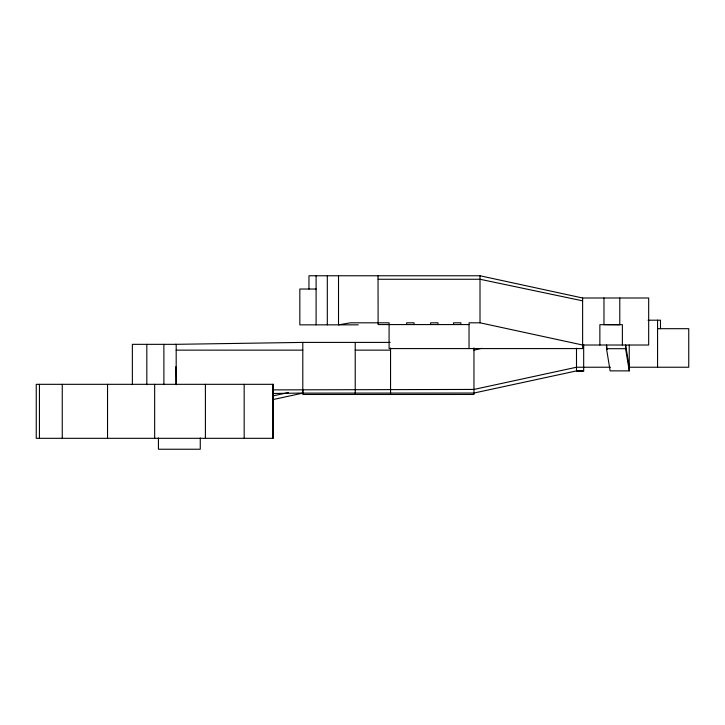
<?xml version="1.0" encoding="UTF-8"?>
<svg xmlns="http://www.w3.org/2000/svg" width="725" height="725" viewBox="0 0 725 725"><rect width="100%" height="100%" fill="white"/><g stroke="black" fill="none" stroke-linecap="round" stroke-linejoin="round"><path stroke-width="1.09" d="M473.96 350.139L481.599 348.326M273.035 395.877L288.468 392.542M273.035 399.557L302.796 393.113L473.96 393.041L576.493 370.91L582.818 370.874M175.468 344.339L302.796 342.408L390.159 342.408M273.407 389.887L473.96 389.434L576.493 367.231L610.468 367.231M273.416 393.485L302.851 393.041L302.796 389.434M576.493 348.199L576.493 370.91L583.679 370.874L583.679 344.837M469.03 348.58L469.03 322.815L480.086 322.815L582.619 345.018L648.676 345.018L648.676 297.993L582.619 297.993L480.004 275.763L308.959 275.763L308.959 289.148M378.115 279.261L480.004 279.261L582.619 300.83M316.1 289.021L299.833 289.021L299.833 324.845L358.222 324.845M648.05 320.196L660.484 320.196L660.484 328.688M469.03 324.573L378.115 324.573L378.033 275.763M657.566 328.688L688.75 328.688L688.75 367.231L628.883 367.231M606.508 348.698L625.612 348.698L629.246 370.874L610.142 370.874L606.508 348.698L606.508 345.018L607.233 349.459M176.184 350.139L302.796 350.139M355.223 350.139L390.548 350.139M576.493 370.91L583.679 370.874M629.246 367.231L625.612 345.018L625.612 348.698M175.812 366.723L176.084 384.64M657.566 320.196L657.566 367.231M629.246 345.091L629.246 370.874M622.376 345.018L622.376 324.673L599.865 324.673L599.865 345.018M619.784 297.993L619.784 324.782L603.97 324.637L603.97 297.993M582.619 297.993L582.619 348.58L389.089 348.58L389.089 322.815L350.556 322.815L338.512 324.845L338.512 275.763M480.004 275.763L480.004 322.815M473.96 347.928L473.96 394.472L302.796 394.472L302.796 342.408M460.882 324.573L460.882 322.815L453.515 322.815L453.515 324.573M437.991 324.573L437.991 322.815L430.623 322.815L430.623 324.573M414.038 324.573L414.038 322.815L406.671 322.815L406.671 324.573M390.548 347.928L390.548 394.472M355.223 342.408L355.223 394.472M327.31 275.763L327.31 324.845M316.1 275.763L316.1 324.845M272.944 384.322L272.944 438.317M244.171 384.322L244.171 438.317M205.402 384.322L205.402 438.317M200.263 437.918L200.263 449.237L158.422 449.237L158.422 437.954M176.184 384.676L176.184 344.339L132.367 344.339L132.367 384.64M163.886 344.339L163.886 384.667M154.661 384.322L154.661 438.317M146.822 344.339L146.822 384.667M107.536 384.322L107.536 438.317M62.259 384.322L62.259 438.317M39.431 384.322L39.431 438.317M273.162 384.322L36.25 384.322L36.25 438.317L273.162 438.317L273.162 384.322"/></g></svg>
